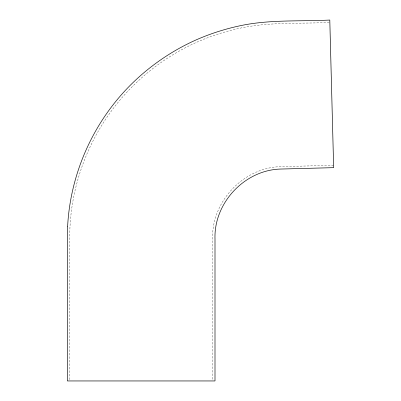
<?xml version="1.0" encoding="UTF-8"?>
<svg xmlns="http://www.w3.org/2000/svg" width="401" height="401" viewBox="0 0 401 401"><rect width="100%" height="100%" fill="white"/><g stroke="black" fill="none" stroke-linecap="round" stroke-linejoin="round"><path stroke-width="0.3" stroke-dasharray="2 1.5" d="M329.226 22.441C299.331 23.915 268.961 21.779 239.522 28.306C224.891 31.484 210.595 36.125 196.891 42.16C172.976 52.862 151.057 67.929 132.49 86.421C92.867 125.839 69.759 181.187 69.719 237.091L69.719 380.323M333.592 165.282L280.359 166.676C243.186 167.748 211.337 201.818 212.625 238.961L212.625 380.323"/><path stroke-width="0.6" d="M67.614 226.68L67.343 237.061L67.343 380.95L215.001 380.95L215.001 238.991C213.728 203.066 244.525 170.084 280.484 169.052L333.657 167.658L329.792 20.05C299.542 21.544 268.815 19.378 239.026 25.985C224.234 29.193 209.783 33.89 195.924 39.99C171.748 50.812 149.583 66.045 130.811 84.741C93.238 122.165 70.285 173.713 67.614 226.68"/></g></svg>
